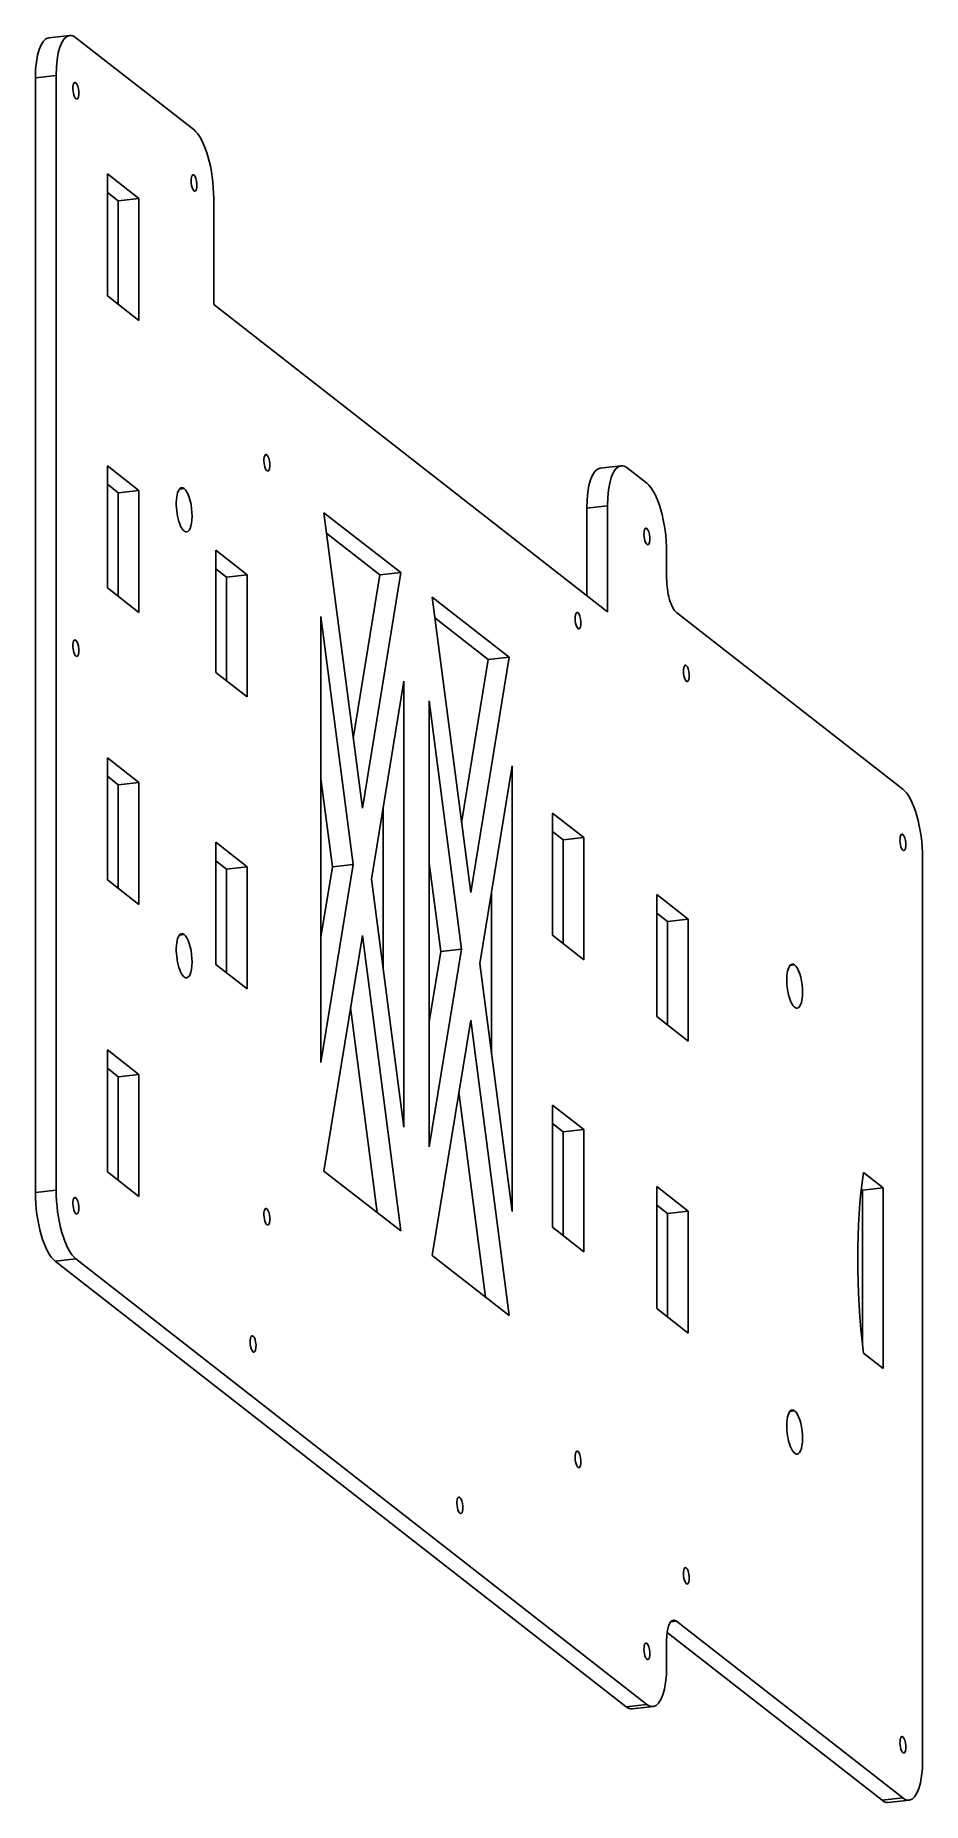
# Model space of a CAD drawing. Extents: x -14 to 145, y -142 to 176.
import ezdxf

# ---------------------------------------------------------------- set-up
doc = ezdxf.new("R2010")
doc.units = 0
doc.layers.add('Shape2DView003', color=7, linetype='CONTINUOUS')

msp = doc.modelspace()

# ---------------------------------------------------------------- linework, layer by layer
at = {"layer": 'Shape2DView003'}
for p, q in [((-11.8947, 175.428), (-8.15395, 175.847)), ((14.2086, 158.872), (-7.04121, 175.462)), ((-10.5828, 168.674), (-14.3236, 168.255)), ((-10.5828, 168.674), (-10.5828, -31.9376)), ((-14.3236, 168.255), (-14.3236, -32.3564)), ((-7.04121, 167.342), (-7.35813, 167.307)), ((-1.37459, 150.977), (-1.37459, 129.005)), ((4.29203, 146.553), (-1.37459, 150.977)), ((14.2086, 150.752), (13.8917, 150.717)), ((0.5513, 146.134), (-1.37459, 147.638)), ((4.29203, 146.553), (0.5513, 146.134)), ((4.29203, 124.581), (4.29203, 146.553)), ((17.7503, 127.449), (17.7503, 146.554)), ((0.5513, 127.502), (0.5513, 146.134)), ((-1.37459, 129.005), (4.29203, 124.581)), ((88.583, 72.1495), (17.7503, 127.449)), ((27.3127, 100.4), (26.9958, 100.364)), ((-1.37459, 98.4358), (-1.37459, 76.4641)), ((4.29203, 94.0119), (-1.37459, 98.4358)), ((87.2712, 98.0094), (91.0119, 98.4283)), ((95.6663, 95.2784), (92.1247, 98.0433)), ((0.5513, 93.593), (-1.37459, 95.0966)), ((4.29203, 94.0119), (0.5513, 93.593)), ((0.5513, 74.9605), (0.5513, 93.593)), ((4.29203, 72.0401), (4.29203, 94.0119)), ((12.4378, 94.3395), (11.5927, 94.2449)), ((44.4896, 36.8367), (37.5834, 89.9931)), ((51.3958, 79.2097), (37.5834, 89.9931)), ((88.583, 91.2553), (84.8423, 90.8365)), ((84.8423, 90.8365), (84.8423, 75.0699)), ((88.583, 91.2553), (88.583, 72.1495)), ((47.6551, 78.7909), (38.0663, 86.2769)), ((95.6663, 87.1584), (95.3494, 87.1229)), ((18.1044, 83.2286), (18.1044, 61.2568)), ((23.771, 78.8046), (18.1044, 83.2286)), ((99.208, 78.184), (99.208, 82.9605)), ((20.0303, 78.3858), (18.1044, 79.8893)), ((-1.37459, 76.4641), (4.29203, 72.0401)), ((23.771, 78.8046), (20.0303, 78.3858)), ((20.0303, 59.7533), (20.0303, 78.3858)), ((23.771, 56.8329), (23.771, 78.8046)), ((47.6551, 78.7909), (42.8607, 49.3747)), ((51.3958, 79.2097), (44.4896, 36.8367)), ((51.3958, 79.2097), (47.6551, 78.7909)), ((63.9686, 21.6295), (57.0625, 74.7858)), ((70.8748, 64.0025), (57.0625, 74.7858)), ((37.0309, -8.92613), (37.0309, 71.3185)), ((42.8321, 26.6672), (37.0309, 71.3185)), ((67.1341, 63.5836), (57.5453, 71.0696)), ((83.2706, 71.9981), (82.9537, 71.9626)), ((141.708, 40.2281), (100.979, 72.0251)), ((-7.04121, 67.0362), (-7.35813, 67.0007)), ((70.8748, 64.0025), (63.9686, 21.6295)), ((70.8748, 64.0025), (67.1341, 63.5836)), ((18.1044, 61.2568), (23.771, 56.8329)), ((67.1341, 63.5836), (62.3397, 34.1674)), ((102.75, 62.5226), (102.433, 62.4871)), ((51.9483, 59.6725), (46.1471, 24.0792)), ((51.9483, -20.5721), (51.9483, 59.6725)), ((56.51, -24.1334), (56.51, 56.1113)), ((62.3112, 11.46), (56.51, 56.1113)), ((-1.37459, 45.8947), (-1.37459, 23.9229)), ((4.29203, 41.4707), (-1.37459, 45.8947)), ((0.5513, 41.0519), (-1.37459, 42.5554)), ((4.29203, 41.4707), (0.5513, 41.0519)), ((4.29203, 19.499), (4.29203, 41.4707)), ((39.0914, 26.2484), (37.0309, 42.1076)), ((71.4273, 44.4653), (65.6261, 8.87195)), ((71.4273, -35.7794), (71.4273, 44.4653)), ((0.5513, 22.4194), (0.5513, 41.0519)), ((48.2076, 8.21996), (48.2076, 36.7212)), ((78.6664, 35.9478), (78.6664, 13.9761)), ((84.3331, 31.5239), (78.6664, 35.9478)), ((80.5923, 31.1051), (78.6664, 32.6086)), ((141.708, 32.1081), (141.391, 32.0726)), ((18.1044, 30.6874), (18.1044, 8.71567)), ((23.771, 26.2635), (18.1044, 30.6874)), ((84.3331, 31.5239), (80.5923, 31.1051)), ((80.5923, 12.4725), (80.5923, 31.1051)), ((84.3331, 9.55216), (84.3331, 31.5239)), ((20.0303, 25.8446), (18.1044, 27.3482)), ((23.771, 26.2635), (20.0303, 25.8446)), ((20.0303, 7.21213), (20.0303, 25.8446)), ((23.771, 4.29174), (23.771, 26.2635)), ((42.8321, 26.6672), (37.0309, -8.92613)), ((39.0914, 26.2484), (37.0309, 13.6063)), ((42.8321, 26.6672), (39.0914, 26.2484)), ((58.5704, 11.0411), (56.51, 26.9004)), ((145.249, -134.49), (145.249, 27.9102)), ((-1.37459, 23.9229), (4.29203, 19.499)), ((51.9483, -20.5721), (46.1471, 24.0792)), ((67.6866, -6.98729), (67.6866, 21.514)), ((97.4371, 21.2936), (97.4371, -0.67817)), ((103.104, 16.8697), (97.4371, 21.2936)), ((99.363, 16.4508), (97.4371, 17.9543)), ((103.104, 16.8697), (99.363, 16.4508)), ((99.363, -2.18171), (99.363, 16.4508)), ((103.104, -5.1021), (103.104, 16.8697)), ((12.4378, 14.0949), (11.5927, 14.0003)), ((44.4896, 13.9097), (37.5834, -28.4633)), ((51.3958, -39.2467), (44.4896, 13.9097)), ((78.6664, 13.9761), (84.3331, 9.55216)), ((62.3112, 11.46), (56.51, -24.1334)), ((58.5704, 11.0411), (56.51, -1.60093)), ((62.3112, 11.46), (58.5704, 11.0411)), ((18.1044, 8.71567), (23.771, 4.29174)), ((71.4273, -35.7794), (65.6261, 8.87195)), ((122.229, 8.62595), (121.383, 8.53133)), ((47.1723, -35.9493), (42.3779, 0.95288)), ((63.9686, -1.29757), (57.0625, -43.6706)), ((70.8748, -54.4539), (63.9686, -1.29757)), ((97.4371, -0.67817), (103.104, -5.1021)), ((4.29203, -11.0704), (-1.37459, -6.64648)), ((-1.37459, -6.64648), (-1.37459, -28.6182)), ((0.5513, -11.4893), (-1.37459, -9.98571)), ((4.29203, -11.0704), (0.5513, -11.4893)), ((0.5513, -30.1218), (0.5513, -11.4893)), ((4.29203, -33.0422), (4.29203, -11.0704)), ((66.6513, -51.1566), (61.8569, -14.2544)), ((78.6664, -16.5933), (78.6664, -38.5651)), ((84.3331, -21.0172), (78.6664, -16.5933)), ((80.5923, -21.4361), (78.6664, -19.9325)), ((84.3331, -21.0172), (80.5923, -21.4361)), ((80.5923, -40.0686), (80.5923, -21.4361)), ((84.3331, -42.989), (84.3331, -21.0172)), ((-1.37459, -28.6182), (4.29203, -33.0422)), ((51.3958, -39.2467), (37.5834, -28.4633)), ((97.4371, -31.2476), (97.4371, -53.2193)), ((103.104, -35.6715), (97.4371, -31.2476)), ((134.425, -31.9387), (134.228, -31.7843)), ((138.166, -31.5199), (134.425, -31.9387)), ((138.166, -31.5199), (134.624, -28.7549)), ((138.166, -63.9998), (138.166, -31.5199)), ((-10.5828, -31.9376), (-14.3236, -32.3564)), ((-7.04121, -33.2696), (-7.35813, -33.3051)), ((99.363, -36.0903), (97.4371, -34.5868)), ((134.425, -59.5093), (134.425, -31.9387)), ((27.3127, -35.252), (26.9958, -35.2875)), ((103.104, -35.6715), (99.363, -36.0903)), ((99.363, -54.7229), (99.363, -36.0903)), ((103.104, -57.6432), (103.104, -35.6715)), ((78.6664, -38.5651), (84.3331, -42.989)), ((-7.04121, -44.2555), (-10.7819, -44.6743)), ((-7.04121, -44.2555), (95.6663, -124.439)), ((70.8748, -54.4539), (57.0625, -43.6706)), ((-10.7819, -44.6743), (91.9256, -124.858)), ((97.4371, -53.2193), (103.104, -57.6432)), ((24.8335, -58.1542), (24.5166, -58.1897)), ((134.624, -61.2349), (138.166, -63.9998)), ((122.229, -71.6187), (121.383, -71.7133)), ((83.2706, -78.9383), (82.9537, -78.9738)), ((62.0207, -87.1862), (61.7038, -87.2217)), ((102.75, -99.8773), (102.433, -99.9128)), ((100.979, -109.481), (99.9224, -109.599)), ((100.979, -109.481), (141.708, -141.278)), ((95.6663, -113.453), (95.3494, -113.489)), ((99.208, -117.651), (99.208, -112.875)), ((99.29, -111.502), (137.967, -141.697)), ((95.6663, -124.439), (91.9256, -124.858)), ((93.0383, -125.243), (96.7791, -124.824)), ((141.708, -130.292), (141.391, -130.327)), ((141.708, -141.278), (137.967, -141.697)), ((139.08, -142.081), (142.82, -141.663))]:
    msp.add_line(p, q, dxfattribs=at)
for centre, major_axis, start_param, end_param in [((-10.7819, 165.49), (-1.11274, 9.9379), 0, -5.03199), ((-7.04121, 165.909), (-1.11274, 9.9379), 0, -5.03199), ((-7.04121, 165.909), (-1.11274, 9.9379), -0.319601, 0), ((-7.04121, 165.909), (-0.16691, 1.49068), 0, -3.14159), ((-7.04121, 165.909), (-0.16691, 1.49068), -0.319601, 0), ((-7.04121, 165.909), (-0.16691, 1.49068), -3.14159, -0.319601), ((14.2086, 149.319), (-1.11274, 9.9379), -1.8904, -0.319601), ((14.2086, 149.319), (-0.16691, 1.49068), 0, -3.14159), ((14.2086, 149.319), (-0.16691, 1.49068), -0.319601, 0), ((14.2086, 149.319), (-0.16691, 1.49068), -3.14159, -0.319601), ((27.3127, 98.9667), (-0.16691, 1.49068), 0, -3.14159), ((27.3127, 98.9667), (-0.16691, 1.49068), -0.319601, 0), ((27.3127, 98.9667), (-0.16691, 1.49068), -3.14159, -0.319601), ((88.3839, 88.0715), (-1.11274, 9.9379), 0, -5.03199), ((92.1247, 88.4904), (-1.11274, 9.9379), 0, -5.03199), ((92.1247, 88.4904), (-1.11274, 9.9379), -0.319601, 0), ((12.4378, 90.5184), (-0.4451, 3.97516), 0, -3.14159), ((12.4378, 90.5184), (-0.4451, 3.97516), -0.319601, 0), ((12.4378, 90.5184), (-0.4451, 3.97516), -3.14159, -0.319601), ((95.6663, 85.7254), (-1.11274, 9.9379), -1.8904, -0.319601), ((95.6663, 85.7254), (-0.16691, 1.49068), 0, -3.14159), ((95.6663, 85.7254), (-0.16691, 1.49068), -0.319601, 0), ((95.6663, 85.7254), (-0.16691, 1.49068), -3.14159, -0.319601), ((100.979, 76.8015), (-0.55637, 4.96895), -5.03199, -3.46119), ((83.2706, 70.5651), (-0.16691, 1.49068), 0, -3.14159), ((83.2706, 70.5651), (-0.16691, 1.49068), -0.319601, 0), ((83.2706, 70.5651), (-0.16691, 1.49068), -3.14159, -0.319601), ((-7.04121, 65.6033), (-0.16691, 1.49068), 0, -3.14159), ((-7.04121, 65.6033), (-0.16691, 1.49068), -0.319601, 0), ((-7.04121, 65.6033), (-0.16691, 1.49068), -3.14159, -0.319601), ((102.75, 61.0897), (-0.16691, 1.49068), 0, -3.14159), ((102.75, 61.0897), (-0.16691, 1.49068), -0.319601, 0), ((102.75, 61.0897), (-0.16691, 1.49068), -3.14159, -0.319601), ((141.708, 30.6752), (-1.11274, 9.9379), -1.8904, -0.319601), ((141.708, 30.6752), (-0.16691, 1.49068), 0, -3.14159), ((141.708, 30.6752), (-0.16691, 1.49068), -0.319601, 0), ((141.708, 30.6752), (-0.16691, 1.49068), -3.14159, -0.319601), ((12.4378, 10.2737), (-0.4451, 3.97516), 0, -3.14159), ((12.4378, 10.2737), (-0.4451, 3.97516), -0.319601, 0), ((12.4378, 10.2737), (-0.4451, 3.97516), -3.14159, -0.319601), ((122.229, 4.80478), (-0.4451, 3.97516), 0, -3.14159), ((122.229, 4.80478), (-0.4451, 3.97516), -0.319601, 0), ((122.229, 4.80478), (-0.4451, 3.97516), -3.14159, -0.319601), ((151.278, -57.9961), (-5.56369, 49.6895), -5.37891, -4.68507), ((-10.7819, -35.1214), (-1.11274, 9.9379), -5.03199, -3.46119), ((-7.04121, -34.7025), (-1.11274, 9.9379), -5.03199, -3.46119), ((-7.04121, -34.7025), (-0.16691, 1.49068), 0, -3.14159), ((-7.04121, -34.7025), (-0.16691, 1.49068), -0.319601, 0), ((-7.04121, -34.7025), (-0.16691, 1.49068), -3.14159, -0.319601), ((27.3127, -36.685), (-0.16691, 1.49068), 0, -3.14159), ((27.3127, -36.685), (-0.16691, 1.49068), -0.319601, 0), ((27.3127, -36.685), (-0.16691, 1.49068), -3.14159, -0.319601), ((24.8335, -59.5871), (-0.16691, 1.49068), 0, -3.14159), ((24.8335, -59.5871), (-0.16691, 1.49068), -0.319601, 0), ((24.8335, -59.5871), (-0.16691, 1.49068), -3.14159, -0.319601), ((122.229, -75.4399), (-0.4451, 3.97516), 0, -3.14159), ((122.229, -75.4399), (-0.4451, 3.97516), -0.319601, 0), ((122.229, -75.4399), (-0.4451, 3.97516), -3.14159, -0.319601), ((83.2706, -80.3712), (-0.16691, 1.49068), 0, -3.14159), ((83.2706, -80.3712), (-0.16691, 1.49068), -0.319601, 0), ((83.2706, -80.3712), (-0.16691, 1.49068), -3.14159, -0.319601), ((62.0207, -88.6191), (-0.16691, 1.49068), 0, -3.14159), ((62.0207, -88.6191), (-0.16691, 1.49068), -0.319601, 0), ((62.0207, -88.6191), (-0.16691, 1.49068), -3.14159, -0.319601), ((102.75, -101.31), (-0.16691, 1.49068), 0, -3.14159), ((102.75, -101.31), (-0.16691, 1.49068), -0.319601, 0), ((102.75, -101.31), (-0.16691, 1.49068), -3.14159, -0.319601), ((100.979, -114.257), (-0.55637, 4.96895), 0, -5.03199), ((100.979, -114.257), (-0.55637, 4.96895), -0.319601, 0), ((95.6663, -114.886), (-0.16691, 1.49068), 0, -3.14159), ((95.6663, -114.886), (-0.16691, 1.49068), -0.319601, 0), ((95.6663, -114.886), (-0.16691, 1.49068), -3.14159, -0.319601), ((95.6663, -114.886), (-1.11274, 9.9379), -3.14159, -1.8904), ((91.9256, -115.305), (-1.11274, 9.9379), -3.46119, -3.14159), ((95.6663, -114.886), (-1.11274, 9.9379), -3.46119, -3.14159), ((141.708, -131.725), (-0.16691, 1.49068), 0, -3.14159), ((141.708, -131.725), (-0.16691, 1.49068), -0.319601, 0), ((141.708, -131.725), (-0.16691, 1.49068), -3.14159, -0.319601), ((141.708, -131.725), (-1.11274, 9.9379), -3.14159, -1.8904), ((137.967, -132.144), (-1.11274, 9.9379), -3.46119, -3.14159), ((141.708, -131.725), (-1.11274, 9.9379), -3.46119, -3.14159)]:
    msp.add_ellipse(centre, major_axis=major_axis, ratio=0.33833, start_param=start_param, end_param=end_param, dxfattribs=at)

doc.saveas('drawing.dxf')
